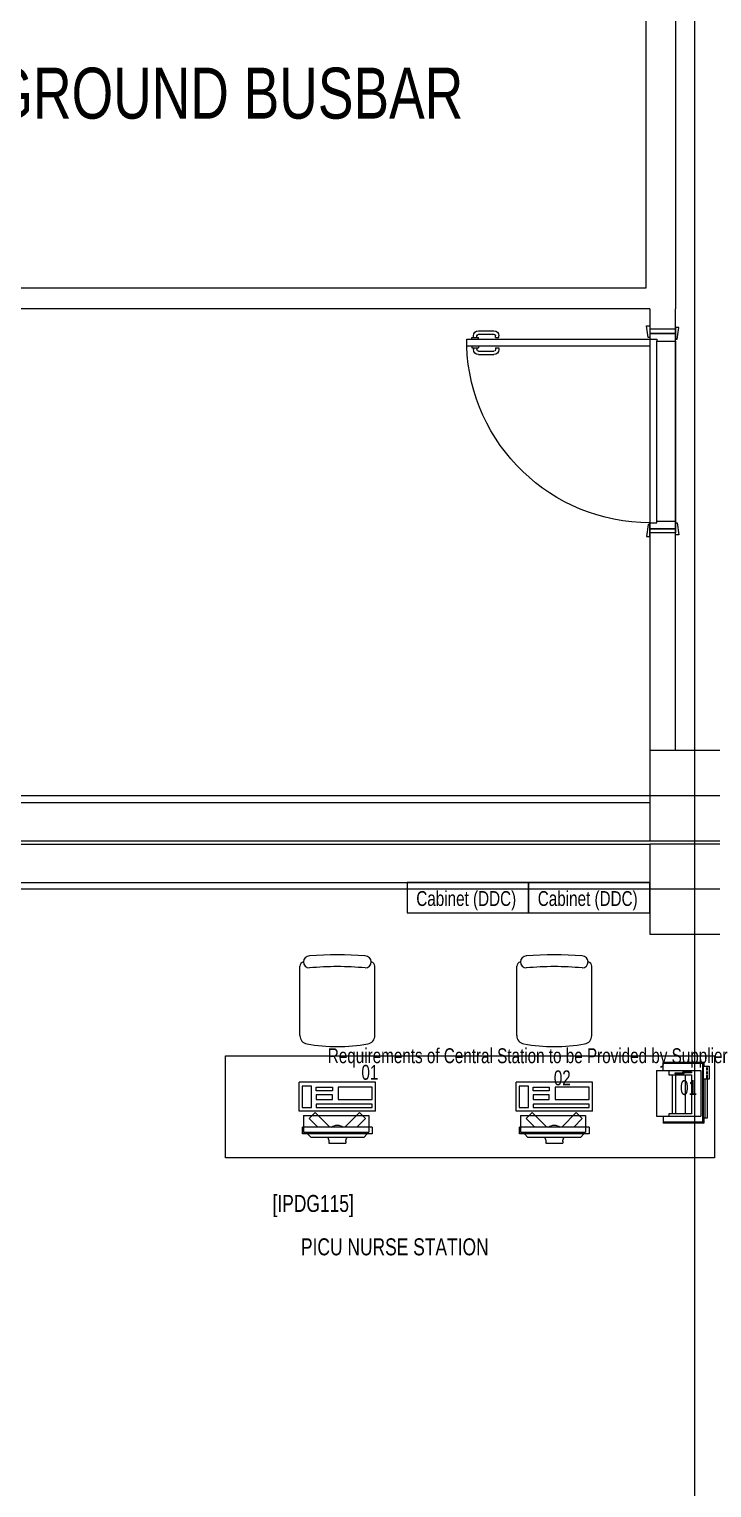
# Model space of a CAD drawing. Header units: metres. Extents: x -18745 to 220762, y -1579758 to -1356048.
# Drawn here: x 103894 to 107912, y -1400610 to -1392028 of the extents above; entities that cross this region are included whole.
import ezdxf
from ezdxf import colors
from ezdxf.entities.mleader import LeaderData, LeaderLine
from ezdxf.math import Vec2, Vec3

# ---------------------------------------------------------------- set-up
doc = ezdxf.new("R2010")
doc.units = ezdxf.units.M
doc.linetypes.add('DASHED2', pattern=[0.375, 0.25, -0.125])
doc.layers.get('0').update_dxf_attribs({"lineweight": 0})
for name, color, linetype, lineweight in [('A-100 - Copy$0$72_EGR_BASE_TEXT', 8, 'Continuous', 0), ('A-100 - Copy$0$car', 8, 'Continuous', 0), ('A-100 - Copy$0$Medical Equipment and Furniture', 8, 'Continuous', 0), ('A-100 - Copy$0$Structure', 8, 'Continuous', 9), ('A-100 - Copy$0$Walls', 8, 'Continuous', 0), ('A-100 - Copy$0$Wooden Joinery', 8, 'Continuous', 0), ('E-GRND', 94, 'DASHED2', 40)]:
    doc.layers.add(name, color=color, linetype=linetype, lineweight=lineweight)
doc.layers.add('A-100 - Copy$0$axes', color=8, linetype='Continuous')
doc.styles.add('A-100 - Copy$0$X3G_ENTITY_257CFD', font='swisscl.ttf', dxfattribs={"height": 200})
doc.styles.add('A-100 - Copy$0$X3G_ENTITY_2587EA', font='swisscl.ttf', dxfattribs={"height": 200})
doc.styles.add('ROMANS', font='romans.shx', dxfattribs={"width": 0.85})

# ---------------------------------------------------------------- blocks, each defined once
blk = doc.blocks.new('A-100 - Copy$0$GF21021-P')
for p, q in [((-0.2207, 0.4756), (-0.2207, 0.0675)), ((0.2205, 0.4756), (0.2205, 0.0675))]:
    blk.add_line(p, q)
for centre, radius, start, end in [((-0.1707, 0.4756), 0.05, 99.63288, 180), ((-0.0001, -0.5295), 1.0695, 80.36712, 99.63288), ((0.1705, 0.4756), 0.05, 0, 80.36712), ((-0.1957, 0.0675), 0.025, 180, 261.47208), ((-0.1643, 0.0425), 0.0351, 90, 270), ((0, 1.8467), 1.7767, 264.69456, 275.30527), ((0, 1.8314), 1.8314, 264.85322, 275.14698), ((0.1641, 0.0425), 0.0351, 270, 90), ((0.1955, 0.0675), 0.025, 278.52792, 0)]:
    blk.add_arc(centre, radius, start, end)
blk = doc.blocks.new('A-100 - Copy$0$ITCWLS1-P')
for p, q in [((-0.2651, 0.43, 0), (-0.3051, 0.43, 0)), ((-0.3051, 0.43, 0), (-0.3051, 0.02, 0)), ((-0.2651, 0.43, 0), (-0.2651, 0.02, 0)), ((-0.17, 0.45), (-0.17, 0)), ((-0.17, 0.45), (0, 0.45)), ((-0.1496, 0.4305), (-0.1291, 0.4305)), ((-0.1291, 0.4305), (-0.1291, 0.4089)), ((0, 0.45), (0, 0)), ((-0.3251, 0.38, 0), (-0.3051, 0.4, 0)), ((-0.3251, 0.38, 0), (-0.3251, 0.07, 0)), ((-0.197, 0.4094), (-0.295, 0.4094)), ((-0.295, 0.0264), (-0.295, 0.4094)), ((-0.197, 0.0264), (-0.197, 0.4094)), ((-0.3503, 0.275), (-0.3596, 0.275)), ((-0.3596, 0.175), (-0.3596, 0.275)), ((-0.3503, 0.175), (-0.3596, 0.175)), ((-0.3251, 0.07, 0), (-0.3051, 0.05, 0)), ((-0.3051, 0.02, 0), (-0.2651, 0.02, 0)), ((-0.197, 0.0264), (-0.295, 0.0264)), ((-0.17, 0), (0, 0))]:
    blk.add_line(p, q)
at = {"extrusion": (2.48281e-10, 3.18408e-10, -1)}
for p, q in [((-0.2651, 0.3395), (-0.2144, 0.3902)), ((-0.2651, 0.2688), (-0.1791, 0.3548)), ((-0.1791, 0.3548), (-0.2144, 0.3902))]:
    blk.add_line(p, q, dxfattribs=at)
at = {"extrusion": (2.48281e-10, -3.18408e-10, -1)}
for p, q in [((-0.2651, 0.1812), (-0.1791, 0.0952)), ((-0.2651, 0.1105), (-0.2144, 0.0598)), ((-0.1791, 0.0952), (-0.2144, 0.0598))]:
    blk.add_line(p, q, dxfattribs=at)
for points in [[(-0.1291, 0.4089), (-0.1291, 0.1), (-0.1496, 0.1), (-0.1496, 0.4305)], [(-0.1496, 0.1), (-0.1496, 0.1), (-0.1496, 0.1), (-0.1496, 0.1), (-0.1496, 0.1), (-0.1496, 0.1), (-0.1496, 0.1), (-0.1496, 0.1), (-0.1496, 0.1)], [(-0.1496, 0.1), (-0.1496, 0.1), (-0.1496, 0.1), (-0.1496, 0.1), (-0.1496, 0.1), (-0.1496, 0.1), (-0.1496, 0.1), (-0.1496, 0.1), (-0.1496, 0.1), (-0.1496, 0.1), (-0.1496, 0.1), (-0.1496, 0.1), (-0.1496, 0.1), (-0.1496, 0.1), (-0.1496, 0.1), (-0.1496, 0.1), (-0.1496, 0.1), (-0.1496, 0.1)], [(-0.1496, 0.1), (-0.1496, 0.1), (-0.1496, 0.1), (-0.1496, 0.1), (-0.1496, 0.1), (-0.1496, 0.1), (-0.1496, 0.1), (-0.1496, 0.1), (-0.1496, 0.1), (-0.1496, 0.1)], [(-0.1496, 0.1), (-0.1496, 0.1), (-0.1496, 0.1), (-0.1496, 0.1), (-0.1496, 0.1), (-0.1496, 0.1), (-0.1496, 0.1)], [(-0.1496, 0.1), (-0.1496, 0.1), (-0.1496, 0.1), (-0.1496, 0.1), (-0.1496, 0.1), (-0.1496, 0.1), (-0.1496, 0.1), (-0.1496, 0.1), (-0.1496, 0.1), (-0.1496, 0.1)], [(-0.1496, 0.1), (-0.1496, 0.1), (-0.1496, 0.1), (-0.1496, 0.1), (-0.1496, 0.1), (-0.1496, 0.1), (-0.1496, 0.1), (-0.1496, 0.1), (-0.1496, 0.1), (-0.1496, 0.1), (-0.1496, 0.1), (-0.1496, 0.1), (-0.1496, 0.1), (-0.1496, 0.1), (-0.1496, 0.1)], [(-0.1496, 0.1), (-0.1496, 0.1), (-0.1496, 0.1), (-0.1496, 0.1), (-0.1496, 0.1), (-0.1496, 0.1), (-0.1496, 0.1), (-0.1496, 0.1), (-0.1496, 0.1), (-0.1496, 0.1)], [(-0.1496, 0.1), (-0.1496, 0.1), (-0.1496, 0.1), (-0.1496, 0.1), (-0.1496, 0.1), (-0.1496, 0.1), (-0.1496, 0.1), (-0.1496, 0.1), (-0.1496, 0.1), (-0.1496, 0.1)], [(-0.1496, 0.1), (-0.1496, 0.1), (-0.1496, 0.1), (-0.1496, 0.1), (-0.1496, 0.1), (-0.1496, 0.1), (-0.1496, 0.1), (-0.1496, 0.1), (-0.1496, 0.1), (-0.1496, 0.1), (-0.1496, 0.1), (-0.1496, 0.1), (-0.1496, 0.1), (-0.1496, 0.1), (-0.1496, 0.1), (-0.1496, 0.1), (-0.1496, 0.1), (-0.1496, 0.1), (-0.1496, 0.1), (-0.1496, 0.1), (-0.1496, 0.1), (-0.1496, 0.1), (-0.1496, 0.1), (-0.1496, 0.1), (-0.1496, 0.1), (-0.1496, 0.1), (-0.1496, 0.1), (-0.1496, 0.1), (-0.1496, 0.1), (-0.1496, 0.1), (-0.1496, 0.1), (-0.1496, 0.1), (-0.1496, 0.1), (-0.1496, 0.1), (-0.1496, 0.1), (-0.1496, 0.1), (-0.1496, 0.1), (-0.1496, 0.1), (-0.1496, 0.1), (-0.1496, 0.1), (-0.1496, 0.1), (-0.1496, 0.1), (-0.1496, 0.1), (-0.1496, 0.1), (-0.1496, 0.1), (-0.1496, 0.1), (-0.1496, 0.1), (-0.1496, 0.1), (-0.1496, 0.1), (-0.1496, 0.1), (-0.1496, 0.1), (-0.1496, 0.1), (-0.1496, 0.1), (-0.1496, 0.1)], [(-0.1496, 0.1), (-0.1496, 0.1), (-0.1496, 0.1), (-0.1496, 0.1), (-0.1496, 0.1), (-0.1496, 0.1), (-0.1496, 0.1), (-0.1496, 0.1), (-0.1496, 0.1), (-0.1496, 0.1), (-0.1496, 0.1), (-0.1496, 0.1), (-0.1496, 0.1), (-0.1496, 0.1), (-0.1496, 0.1), (-0.1496, 0.1), (-0.1496, 0.1), (-0.1496, 0.1), (-0.1496, 0.1), (-0.1496, 0.1), (-0.1496, 0.1), (-0.1496, 0.1), (-0.1496, 0.1), (-0.1496, 0.1), (-0.1496, 0.1), (-0.1496, 0.1), (-0.1496, 0.1), (-0.1496, 0.1), (-0.1496, 0.1), (-0.1496, 0.1), (-0.1496, 0.1), (-0.1496, 0.1), (-0.1496, 0.1), (-0.1496, 0.1), (-0.1496, 0.1), (-0.1496, 0.1), (-0.1496, 0.1), (-0.1496, 0.1), (-0.1496, 0.1), (-0.1496, 0.1), (-0.1496, 0.1), (-0.1496, 0.1), (-0.1496, 0.1), (-0.1496, 0.1), (-0.1496, 0.1), (-0.1496, 0.1), (-0.1496, 0.1), (-0.1496, 0.1), (-0.1496, 0.1), (-0.1496, 0.1), (-0.1496, 0.1), (-0.1496, 0.1), (-0.1496, 0.1), (-0.1496, 0.1), (-0.1496, 0.1), (-0.1496, 0.1), (-0.1496, 0.1), (-0.1496, 0.1), (-0.1496, 0.1), (-0.1496, 0.1), (-0.1496, 0.1), (-0.1496, 0.1), (-0.1496, 0.1), (-0.1496, 0.1), (-0.1496, 0.1), (-0.1496, 0.1), (-0.1496, 0.1), (-0.1496, 0.1), (-0.1496, 0.1), (-0.1496, 0.1), (-0.1496, 0.1), (-0.1496, 0.1), (-0.1496, 0.1), (-0.1496, 0.1), (-0.1496, 0.1), (-0.1496, 0.1), (-0.1496, 0.1), (-0.1496, 0.1), (-0.1496, 0.1), (-0.1496, 0.1), (-0.1496, 0.1), (-0.1496, 0.1), (-0.1496, 0.1), (-0.1496, 0.1), (-0.1496, 0.1), (-0.1496, 0.1), (-0.1496, 0.1), (-0.1496, 0.1), (-0.1496, 0.1)], [(-0.1496, 0.1), (-0.1496, 0.1), (-0.1496, 0.1), (-0.1496, 0.1), (-0.1496, 0.1), (-0.1496, 0.1), (-0.1496, 0.1), (-0.1496, 0.1), (-0.1496, 0.1), (-0.1496, 0.1), (-0.1496, 0.1), (-0.1496, 0.1)], [(-0.1496, 0.1), (-0.1496, 0.1), (-0.1496, 0.1), (-0.1496, 0.1), (-0.1496, 0.1), (-0.1496, 0.1), (-0.1496, 0.1)], [(-0.1496, 0.1), (-0.1496, 0.1), (-0.1496, 0.1), (-0.1496, 0.1), (-0.1496, 0.1), (-0.1496, 0.1), (-0.1496, 0.1), (-0.1496, 0.1), (-0.1496, 0.1), (-0.1496, 0.1), (-0.1496, 0.1), (-0.1496, 0.1), (-0.1496, 0.1), (-0.1496, 0.1), (-0.1496, 0.1), (-0.1496, 0.1), (-0.1496, 0.1)], [(-0.1496, 0.1), (-0.1496, 0.1), (-0.1496, 0.1), (-0.1496, 0.1), (-0.1496, 0.1), (-0.1496, 0.1), (-0.1496, 0.1), (-0.1496, 0.1), (-0.1496, 0.1), (-0.1496, 0.1), (-0.1496, 0.1), (-0.1496, 0.1), (-0.1496, 0.1), (-0.1496, 0.1), (-0.1496, 0.1), (-0.1496, 0.1), (-0.1496, 0.1), (-0.1496, 0.1), (-0.1496, 0.1), (-0.1496, 0.1), (-0.1496, 0.1), (-0.1496, 0.1), (-0.1496, 0.1), (-0.1496, 0.1), (-0.1496, 0.1), (-0.1496, 0.1), (-0.1496, 0.1), (-0.1496, 0.1), (-0.1496, 0.1), (-0.1496, 0.1), (-0.1496, 0.1), (-0.1496, 0.1), (-0.1496, 0.1), (-0.1496, 0.1), (-0.1496, 0.1), (-0.1496, 0.1), (-0.1496, 0.1), (-0.1496, 0.1), (-0.1496, 0.1), (-0.1496, 0.1), (-0.1496, 0.1), (-0.1496, 0.1), (-0.1496, 0.1), (-0.1496, 0.1), (-0.1496, 0.1), (-0.1496, 0.1), (-0.1496, 0.1), (-0.1496, 0.1), (-0.1496, 0.1), (-0.1496, 0.1), (-0.1496, 0.1), (-0.1496, 0.1), (-0.1496, 0.1), (-0.1496, 0.1), (-0.1496, 0.1), (-0.1496, 0.1), (-0.1496, 0.1), (-0.1496, 0.1), (-0.1496, 0.1), (-0.1496, 0.1), (-0.1496, 0.1), (-0.1496, 0.1), (-0.1496, 0.1), (-0.1496, 0.1), (-0.1496, 0.1), (-0.1496, 0.1), (-0.1496, 0.1), (-0.1496, 0.1), (-0.1496, 0.1), (-0.1496, 0.1), (-0.1496, 0.1), (-0.1496, 0.1), (-0.1496, 0.1), (-0.1496, 0.1), (-0.1496, 0.1), (-0.1496, 0.1), (-0.1496, 0.1), (-0.1496, 0.1), (-0.1496, 0.1), (-0.1496, 0.1), (-0.1496, 0.1), (-0.1496, 0.1), (-0.1496, 0.1), (-0.1496, 0.1), (-0.1496, 0.1), (-0.1496, 0.1), (-0.1496, 0.1), (-0.1496, 0.1), (-0.1496, 0.1), (-0.1496, 0.1), (-0.1496, 0.1), (-0.1496, 0.1), (-0.1496, 0.1), (-0.1496, 0.1), (-0.1496, 0.1), (-0.1496, 0.1), (-0.1496, 0.1), (-0.1496, 0.1), (-0.1496, 0.1), (-0.1496, 0.1), (-0.1496, 0.1), (-0.1496, 0.1), (-0.1496, 0.1), (-0.1496, 0.1), (-0.1496, 0.1), (-0.1496, 0.1), (-0.1496, 0.1), (-0.1496, 0.1), (-0.1496, 0.1), (-0.1496, 0.1), (-0.1496, 0.1)], [(-0.1496, 0.1), (-0.1496, 0.1), (-0.1496, 0.1), (-0.1496, 0.1), (-0.1496, 0.1), (-0.1496, 0.1), (-0.1496, 0.1), (-0.1496, 0.1)]]:
    blk.add_lwpolyline(points)
for points in [[(-0.1019, 0.4305), (-0.0304, 0.4305), (-0.0304, 0.2294), (-0.1019, 0.2294)], [(-0.1019, 0.1954), (-0.0747, 0.1954), (-0.0747, 0.1), (-0.1019, 0.1)], [(-0.0304, 0.1954), (-0.0508, 0.1954), (-0.0508, 0.1), (-0.0304, 0.1)], [(-0.1496, 0.1), (-0.1496, 0.1), (-0.1496, 0.1), (-0.1496, 0.1), (-0.1496, 0.1), (-0.1496, 0.1), (-0.1496, 0.1), (-0.1496, 0.1), (-0.1496, 0.1), (-0.1496, 0.1), (-0.1496, 0.1), (-0.1496, 0.1), (-0.1496, 0.1), (-0.1496, 0.1), (-0.1496, 0.1), (-0.1496, 0.1), (-0.1496, 0.1), (-0.1496, 0.1), (-0.1496, 0.1), (-0.1496, 0.1), (-0.1496, 0.1), (-0.1496, 0.1), (-0.1496, 0.1), (-0.1496, 0.1), (-0.1496, 0.1), (-0.1496, 0.1), (-0.1496, 0.1), (-0.1496, 0.1), (-0.1496, 0.1), (-0.1496, 0.1), (-0.1496, 0.1), (-0.1496, 0.1), (-0.1496, 0.1), (-0.1496, 0.1), (-0.1496, 0.1), (-0.1496, 0.1), (-0.1496, 0.1), (-0.1496, 0.1), (-0.1496, 0.1), (-0.1496, 0.1), (-0.1496, 0.1), (-0.1496, 0.1), (-0.1496, 0.1), (-0.1496, 0.1), (-0.1496, 0.1), (-0.1496, 0.1), (-0.1496, 0.1), (-0.1496, 0.1), (-0.1496, 0.1), (-0.1496, 0.1), (-0.1496, 0.1), (-0.1496, 0.1), (-0.1496, 0.1), (-0.1496, 0.1), (-0.1496, 0.1), (-0.1496, 0.1), (-0.1496, 0.1), (-0.1496, 0.1), (-0.1496, 0.1), (-0.1496, 0.1), (-0.1496, 0.1), (-0.1496, 0.1), (-0.1496, 0.1), (-0.1496, 0.1), (-0.1496, 0.1), (-0.1496, 0.1), (-0.1496, 0.1), (-0.1496, 0.1), (-0.1496, 0.1), (-0.1496, 0.1), (-0.1496, 0.1), (-0.1496, 0.1), (-0.1496, 0.1), (-0.1496, 0.1), (-0.1496, 0.1), (-0.1496, 0.1), (-0.1496, 0.1), (-0.1496, 0.1), (-0.1496, 0.1), (-0.1496, 0.1), (-0.1496, 0.1), (-0.1496, 0.1), (-0.1496, 0.1), (-0.1496, 0.1), (-0.1496, 0.1), (-0.1496, 0.1), (-0.1496, 0.1), (-0.1496, 0.1), (-0.1496, 0.1), (-0.1496, 0.1), (-0.1496, 0.1), (-0.1496, 0.1), (-0.1496, 0.1), (-0.1496, 0.1), (-0.1496, 0.1), (-0.1496, 0.1), (-0.1496, 0.1), (-0.1496, 0.1), (-0.1496, 0.1), (-0.1496, 0.1), (-0.1496, 0.1), (-0.1496, 0.1), (-0.1496, 0.1), (-0.1496, 0.1), (-0.1496, 0.1), (-0.1496, 0.1), (-0.1496, 0.1), (-0.1496, 0.1), (-0.1496, 0.1), (-0.1496, 0.1), (-0.1496, 0.1), (-0.1496, 0.1), (-0.1496, 0.1), (-0.1496, 0.1), (-0.1496, 0.1), (-0.1496, 0.1), (-0.1496, 0.1), (-0.1496, 0.1), (-0.1496, 0.1), (-0.1496, 0.1), (-0.1496, 0.1), (-0.1496, 0.1), (-0.1496, 0.1), (-0.1496, 0.1), (-0.1496, 0.1), (-0.1496, 0.1), (-0.1496, 0.1), (-0.1496, 0.1), (-0.1496, 0.1), (-0.1496, 0.1), (-0.1496, 0.1), (-0.1496, 0.1), (-0.1496, 0.1), (-0.1496, 0.1), (-0.1496, 0.1), (-0.1496, 0.1), (-0.1496, 0.1), (-0.1496, 0.1), (-0.1496, 0.1), (-0.1496, 0.1), (-0.1496, 0.1), (-0.1496, 0.1), (-0.1496, 0.1), (-0.1496, 0.1), (-0.1496, 0.1), (-0.1496, 0.1), (-0.1496, 0.1), (-0.1496, 0.1), (-0.1496, 0.1), (-0.1496, 0.1), (-0.1496, 0.1), (-0.1496, 0.1), (-0.1496, 0.1), (-0.1496, 0.1), (-0.1496, 0.1), (-0.1496, 0.1), (-0.1496, 0.1), (-0.1496, 0.1), (-0.1496, 0.1), (-0.1496, 0.1), (-0.1496, 0.1), (-0.1496, 0.1), (-0.1496, 0.1), (-0.1496, 0.1), (-0.1496, 0.1), (-0.1496, 0.1), (-0.1496, 0.1), (-0.1496, 0.1), (-0.1496, 0.1), (-0.1496, 0.1), (-0.1496, 0.1), (-0.1496, 0.1), (-0.1496, 0.1), (-0.1496, 0.1), (-0.1496, 0.1), (-0.1496, 0.1), (-0.1496, 0.1), (-0.1496, 0.1), (-0.1496, 0.1), (-0.1496, 0.1), (-0.1496, 0.1), (-0.1496, 0.1), (-0.1496, 0.1), (-0.1496, 0.1), (-0.1496, 0.1), (-0.1496, 0.1), (-0.1496, 0.1), (-0.1496, 0.1), (-0.1496, 0.1), (-0.1496, 0.1), (-0.1496, 0.1), (-0.1496, 0.1), (-0.1496, 0.1), (-0.1496, 0.1), (-0.1496, 0.1), (-0.1496, 0.1), (-0.1496, 0.1), (-0.1496, 0.1), (-0.1496, 0.1), (-0.1496, 0.1), (-0.1496, 0.1), (-0.1496, 0.1), (-0.1496, 0.1), (-0.1496, 0.1), (-0.1496, 0.1), (-0.1496, 0.1), (-0.1496, 0.1), (-0.1496, 0.1), (-0.1496, 0.1), (-0.1496, 0.1), (-0.1496, 0.1), (-0.1496, 0.1), (-0.1496, 0.1), (-0.1496, 0.1), (-0.1496, 0.1), (-0.1496, 0.1), (-0.1496, 0.1), (-0.1496, 0.1), (-0.1496, 0.1), (-0.1496, 0.1), (-0.1496, 0.1), (-0.1496, 0.1), (-0.1496, 0.1), (-0.1496, 0.1), (-0.1496, 0.1), (-0.1496, 0.1), (-0.1496, 0.1), (-0.1496, 0.1), (-0.1496, 0.1), (-0.1496, 0.1), (-0.1496, 0.1), (-0.1496, 0.1), (-0.1496, 0.1), (-0.1496, 0.1), (-0.1496, 0.1), (-0.1496, 0.1), (-0.1496, 0.1), (-0.1496, 0.1), (-0.1496, 0.1), (-0.1496, 0.1), (-0.1496, 0.1), (-0.1496, 0.1), (-0.1496, 0.1), (-0.1496, 0.1), (-0.1496, 0.1), (-0.1496, 0.1), (-0.1496, 0.1), (-0.1496, 0.1), (-0.1496, 0.1), (-0.1496, 0.1), (-0.1496, 0.1), (-0.1496, 0.1), (-0.1496, 0.1), (-0.1496, 0.1), (-0.1496, 0.1), (-0.1496, 0.1), (-0.1496, 0.1), (-0.1496, 0.1), (-0.1496, 0.1), (-0.1496, 0.1), (-0.1496, 0.1), (-0.1496, 0.1), (-0.1496, 0.1), (-0.1496, 0.1), (-0.1496, 0.1), (-0.1496, 0.1), (-0.1496, 0.1), (-0.1496, 0.1), (-0.1496, 0.1), (-0.1496, 0.1), (-0.1496, 0.1), (-0.1496, 0.1), (-0.1496, 0.1), (-0.1496, 0.1), (-0.1496, 0.1), (-0.1496, 0.1), (-0.1496, 0.1)], [(-0.1496, 0.1), (-0.1496, 0.1), (-0.1496, 0.1), (-0.1496, 0.1), (-0.1496, 0.1), (-0.1496, 0.1), (-0.1496, 0.1), (-0.1496, 0.1), (-0.1496, 0.1), (-0.1496, 0.1), (-0.1496, 0.1), (-0.1496, 0.1), (-0.1496, 0.1), (-0.1496, 0.1), (-0.1496, 0.1), (-0.1496, 0.1), (-0.1496, 0.1), (-0.1496, 0.1), (-0.1496, 0.1), (-0.1496, 0.1), (-0.1496, 0.1), (-0.1496, 0.1), (-0.1496, 0.1), (-0.1496, 0.1), (-0.1496, 0.1), (-0.1496, 0.1), (-0.1496, 0.1), (-0.1496, 0.1), (-0.1496, 0.1), (-0.1496, 0.1), (-0.1496, 0.1), (-0.1496, 0.1), (-0.1496, 0.1), (-0.1496, 0.1), (-0.1496, 0.1), (-0.1496, 0.1), (-0.1496, 0.1), (-0.1496, 0.1), (-0.1496, 0.1), (-0.1496, 0.1), (-0.1496, 0.1), (-0.1496, 0.1), (-0.1496, 0.1), (-0.1496, 0.1), (-0.1496, 0.1), (-0.1496, 0.1), (-0.1496, 0.1), (-0.1496, 0.1), (-0.1496, 0.1), (-0.1496, 0.1), (-0.1496, 0.1), (-0.1496, 0.1), (-0.1496, 0.1), (-0.1496, 0.1), (-0.1496, 0.1), (-0.1496, 0.1), (-0.1496, 0.1), (-0.1496, 0.1), (-0.1496, 0.1), (-0.1496, 0.1), (-0.1496, 0.1), (-0.1496, 0.1), (-0.1496, 0.1), (-0.1496, 0.1), (-0.1496, 0.1), (-0.1496, 0.1), (-0.1496, 0.1), (-0.1496, 0.1), (-0.1496, 0.1), (-0.1496, 0.1), (-0.1496, 0.1), (-0.1496, 0.1), (-0.1496, 0.1), (-0.1496, 0.1), (-0.1496, 0.1), (-0.1496, 0.1), (-0.1496, 0.1), (-0.1496, 0.1), (-0.1496, 0.1), (-0.1496, 0.1), (-0.1496, 0.1), (-0.1496, 0.1), (-0.1496, 0.1), (-0.1496, 0.1), (-0.1496, 0.1), (-0.1496, 0.1), (-0.1496, 0.1), (-0.1496, 0.1), (-0.1496, 0.1), (-0.1496, 0.1), (-0.1496, 0.1), (-0.1496, 0.1), (-0.1496, 0.1), (-0.1496, 0.1), (-0.1496, 0.1), (-0.1496, 0.1), (-0.1496, 0.1), (-0.1496, 0.1), (-0.1496, 0.1), (-0.1496, 0.1), (-0.1496, 0.1), (-0.1496, 0.1), (-0.1496, 0.1), (-0.1496, 0.1), (-0.1496, 0.1), (-0.1496, 0.1), (-0.1496, 0.1), (-0.1496, 0.1), (-0.1496, 0.1), (-0.1496, 0.1), (-0.1496, 0.1), (-0.1496, 0.1), (-0.1496, 0.1), (-0.1496, 0.1), (-0.1496, 0.1), (-0.1496, 0.1), (-0.1496, 0.1), (-0.1496, 0.1), (-0.1496, 0.1), (-0.1496, 0.1), (-0.1496, 0.1), (-0.1496, 0.1), (-0.1496, 0.1), (-0.1496, 0.1), (-0.1496, 0.1), (-0.1496, 0.1), (-0.1496, 0.1), (-0.1496, 0.1), (-0.1496, 0.1), (-0.1496, 0.1), (-0.1496, 0.1), (-0.1496, 0.1), (-0.1496, 0.1), (-0.1496, 0.1), (-0.1496, 0.1), (-0.1496, 0.1), (-0.1496, 0.1), (-0.1496, 0.1), (-0.1496, 0.1), (-0.1496, 0.1), (-0.1496, 0.1), (-0.1496, 0.1), (-0.1496, 0.1), (-0.1496, 0.1), (-0.1496, 0.1), (-0.1496, 0.1), (-0.1496, 0.1), (-0.1496, 0.1), (-0.1496, 0.1), (-0.1496, 0.1), (-0.1496, 0.1), (-0.1496, 0.1), (-0.1496, 0.1), (-0.1496, 0.1), (-0.1496, 0.1), (-0.1496, 0.1), (-0.1496, 0.1), (-0.1496, 0.1), (-0.1496, 0.1), (-0.1496, 0.1), (-0.1496, 0.1), (-0.1496, 0.1), (-0.1496, 0.1), (-0.1496, 0.1), (-0.1496, 0.1), (-0.1496, 0.1), (-0.1496, 0.1), (-0.1496, 0.1), (-0.1496, 0.1), (-0.1496, 0.1), (-0.1496, 0.1), (-0.1496, 0.1), (-0.1496, 0.1), (-0.1496, 0.1), (-0.1496, 0.1), (-0.1496, 0.1), (-0.1496, 0.1), (-0.1496, 0.1), (-0.1496, 0.1), (-0.1496, 0.1), (-0.1496, 0.1), (-0.1496, 0.1), (-0.1496, 0.1), (-0.1496, 0.1), (-0.1496, 0.1), (-0.1496, 0.1), (-0.1496, 0.1), (-0.1496, 0.1), (-0.1496, 0.1), (-0.1496, 0.1), (-0.1496, 0.1), (-0.1496, 0.1), (-0.1496, 0.1), (-0.1496, 0.1), (-0.1496, 0.1), (-0.1496, 0.1), (-0.1496, 0.1), (-0.1496, 0.1), (-0.1496, 0.1), (-0.1496, 0.1), (-0.1496, 0.1), (-0.1496, 0.1), (-0.1496, 0.1), (-0.1496, 0.1), (-0.1496, 0.1), (-0.1496, 0.1), (-0.1496, 0.1), (-0.1496, 0.1), (-0.1496, 0.1), (-0.1496, 0.1), (-0.1496, 0.1), (-0.1496, 0.1), (-0.1496, 0.1), (-0.1496, 0.1)], [(-0.1496, 0.1), (-0.1496, 0.1), (-0.1496, 0.1), (-0.1496, 0.1), (-0.1496, 0.1), (-0.1496, 0.1), (-0.1496, 0.1), (-0.1496, 0.1), (-0.1496, 0.1), (-0.1496, 0.1), (-0.1496, 0.1), (-0.1496, 0.1), (-0.1496, 0.1), (-0.1496, 0.1), (-0.1496, 0.1), (-0.1496, 0.1), (-0.1496, 0.1), (-0.1496, 0.1), (-0.1496, 0.1), (-0.1496, 0.1), (-0.1496, 0.1), (-0.1496, 0.1), (-0.1496, 0.1), (-0.1496, 0.1), (-0.1496, 0.1), (-0.1496, 0.1), (-0.1496, 0.1), (-0.1496, 0.1), (-0.1496, 0.1), (-0.1496, 0.1), (-0.1496, 0.1), (-0.1496, 0.1), (-0.1496, 0.1), (-0.1496, 0.1), (-0.1496, 0.1), (-0.1496, 0.1), (-0.1496, 0.1), (-0.1496, 0.1), (-0.1496, 0.1), (-0.1496, 0.1), (-0.1496, 0.1), (-0.1496, 0.1), (-0.1496, 0.1), (-0.1496, 0.1), (-0.1496, 0.1), (-0.1496, 0.1), (-0.1496, 0.1), (-0.1496, 0.1), (-0.1496, 0.1), (-0.1496, 0.1), (-0.1496, 0.1), (-0.1496, 0.1), (-0.1496, 0.1), (-0.1496, 0.1), (-0.1496, 0.1), (-0.1496, 0.1), (-0.1496, 0.1), (-0.1496, 0.1), (-0.1496, 0.1), (-0.1496, 0.1), (-0.1496, 0.1), (-0.1496, 0.1), (-0.1496, 0.1), (-0.1496, 0.1), (-0.1496, 0.1), (-0.1496, 0.1), (-0.1496, 0.1), (-0.1496, 0.1), (-0.1496, 0.1), (-0.1496, 0.1), (-0.1496, 0.1), (-0.1496, 0.1), (-0.1496, 0.1), (-0.1496, 0.1), (-0.1496, 0.1), (-0.1496, 0.1), (-0.1496, 0.1), (-0.1496, 0.1), (-0.1496, 0.1), (-0.1496, 0.1), (-0.1496, 0.1), (-0.1496, 0.1), (-0.1496, 0.1), (-0.1496, 0.1), (-0.1496, 0.1), (-0.1496, 0.1), (-0.1496, 0.1), (-0.1496, 0.1), (-0.1496, 0.1), (-0.1496, 0.1), (-0.1496, 0.1), (-0.1496, 0.1), (-0.1496, 0.1), (-0.1496, 0.1), (-0.1496, 0.1), (-0.1496, 0.1), (-0.1496, 0.1), (-0.1496, 0.1), (-0.1496, 0.1), (-0.1496, 0.1), (-0.1496, 0.1), (-0.1496, 0.1), (-0.1496, 0.1), (-0.1496, 0.1), (-0.1496, 0.1), (-0.1496, 0.1), (-0.1496, 0.1), (-0.1496, 0.1), (-0.1496, 0.1), (-0.1496, 0.1), (-0.1496, 0.1), (-0.1496, 0.1), (-0.1496, 0.1), (-0.1496, 0.1), (-0.1496, 0.1), (-0.1496, 0.1), (-0.1496, 0.1), (-0.1496, 0.1), (-0.1496, 0.1), (-0.1496, 0.1), (-0.1496, 0.1), (-0.1496, 0.1), (-0.1496, 0.1), (-0.1496, 0.1), (-0.1496, 0.1), (-0.1496, 0.1), (-0.1496, 0.1), (-0.1496, 0.1), (-0.1496, 0.1), (-0.1496, 0.1), (-0.1496, 0.1), (-0.1496, 0.1), (-0.1496, 0.1), (-0.1496, 0.1), (-0.1496, 0.1), (-0.1496, 0.1), (-0.1496, 0.1), (-0.1496, 0.1), (-0.1496, 0.1), (-0.1496, 0.1), (-0.1496, 0.1), (-0.1496, 0.1), (-0.1496, 0.1), (-0.1496, 0.1), (-0.1496, 0.1), (-0.1496, 0.1), (-0.1496, 0.1), (-0.1496, 0.1), (-0.1496, 0.1), (-0.1496, 0.1), (-0.1496, 0.1), (-0.1496, 0.1), (-0.1496, 0.1), (-0.1496, 0.1), (-0.1496, 0.1), (-0.1496, 0.1), (-0.1496, 0.1), (-0.1496, 0.1), (-0.1496, 0.1), (-0.1496, 0.1), (-0.1496, 0.1), (-0.1496, 0.1), (-0.1496, 0.1), (-0.1496, 0.1), (-0.1496, 0.1), (-0.1496, 0.1), (-0.1496, 0.1), (-0.1496, 0.1), (-0.1496, 0.1), (-0.1496, 0.1), (-0.1496, 0.1), (-0.1496, 0.1), (-0.1496, 0.1), (-0.1496, 0.1), (-0.1496, 0.1), (-0.1496, 0.1), (-0.1496, 0.1), (-0.1496, 0.1), (-0.1496, 0.1), (-0.1496, 0.1), (-0.1496, 0.1), (-0.1496, 0.1), (-0.1496, 0.1), (-0.1496, 0.1), (-0.1496, 0.1), (-0.1496, 0.1), (-0.1496, 0.1), (-0.1496, 0.1), (-0.1496, 0.1), (-0.1496, 0.1), (-0.1496, 0.1), (-0.1496, 0.1), (-0.1496, 0.1), (-0.1496, 0.1), (-0.1496, 0.1), (-0.1496, 0.1), (-0.1496, 0.1), (-0.1496, 0.1), (-0.1496, 0.1), (-0.1496, 0.1), (-0.1496, 0.1), (-0.1496, 0.1), (-0.1496, 0.1), (-0.1496, 0.1), (-0.1496, 0.1), (-0.1496, 0.1), (-0.1496, 0.1), (-0.1496, 0.1), (-0.1496, 0.1), (-0.1496, 0.1), (-0.1496, 0.1), (-0.1496, 0.1), (-0.1496, 0.1), (-0.1496, 0.1), (-0.1496, 0.1), (-0.1496, 0.1), (-0.1496, 0.1), (-0.1496, 0.1), (-0.1496, 0.1)], [(-0.1496, 0.0727), (-0.0236, 0.0727), (-0.0236, 0.0182), (-0.1496, 0.0182)]]:
    blk.add_lwpolyline(points, close=True)
for centre, radius, start, end in [((-0.3503, 0.325), 0.05, 270, 300.30934), ((-0.3089, 0.225), 0.0556, 321.94311, 38.05689), ((-0.3503, 0.125), 0.05, 59.69066, 90)]:
    blk.add_arc(centre, radius, start, end)
blk = doc.blocks.new('A-100 - Copy$0$ITPPLT2C-P')
for p, q in [((0, 0), (0, -0.2262)), ((0.0252, 0), (0, 0)), ((0.0139, 0), (0.0139, -0.2262)), ((0.0252, 0), (0.0139, 0)), ((0.0229, 0.0318), (0.2618, 0.0318)), ((0.0304, 0.0256), (0.0229, 0.0318)), ((0.0229, 0), (0.0229, 0.0318)), ((0.0252, -0.2262), (0.0252, 0)), ((0.0304, -0.3182), (0.0304, 0.0256)), ((0.0304, 0.0256), (0.2618, 0.0256)), ((0.2618, -0.0096), (0.2618, 0.0318)), ((0.0401, -0.2769), (0.0401, -0.0096)), ((0.3, -0.0096), (0.0401, -0.0096)), ((0.0939, -0.2515), (0.0939, -0.0222)), ((0.0939, -0.0222), (0.2274, -0.0222)), ((0.1321, -0.2515), (0.1321, -0.0222)), ((0.1894, -0.2515), (0.1894, -0.0222)), ((0.2082, -0.2515), (0.2082, -0.0222)), ((0.2274, -0.0222), (0.2274, -0.0096)), ((0.3, -0.2769), (0.3, -0.0096)), ((-0.0091, -0.2262), (0.0267, -0.2262)), ((-0.0091, -0.3023), (-0.0091, -0.2262)), ((-0.0087, -0.2262), (0.0236, -0.2262)), ((-0.0087, -0.3023), (-0.0087, -0.2262)), ((0, -0.2262), (0.0252, -0.2262)), ((0.0023, -0.2495), (0.0023, -0.2334)), ((0.0023, -0.2334), (0.0045, -0.2334)), ((0.0045, -0.2495), (0.0023, -0.2495)), ((0.0023, -0.2721), (0.0023, -0.2562)), ((0.0023, -0.2562), (0.0045, -0.2562)), ((0.0045, -0.2334), (0.0045, -0.2495)), ((0.0045, -0.2562), (0.0045, -0.2721)), ((0.0139, -0.2262), (0.0252, -0.2262)), ((0.0236, -0.2262), (0.0236, -0.3023)), ((0.0267, -0.2262), (0.0267, -0.3023)), ((0.2274, -0.2515), (0.0939, -0.2515)), ((0.2274, -0.2769), (0.2274, -0.2515)), ((0.0267, -0.3023), (-0.0091, -0.3023)), ((0.0236, -0.3023), (-0.0087, -0.3023)), ((0.0045, -0.2721), (0.0023, -0.2721)), ((0.0023, -0.295), (0.0023, -0.2793)), ((0.0023, -0.2793), (0.0045, -0.2793)), ((0.0045, -0.295), (0.0023, -0.295)), ((0.0045, -0.2793), (0.0045, -0.295)), ((0.0229, -0.3246), (0.0229, -0.3023)), ((0.0304, -0.3182), (0.0229, -0.3246)), ((0.0229, -0.3246), (0.2618, -0.3246)), ((0.0304, -0.3182), (0.2618, -0.3182)), ((0.3, -0.2769), (0.0401, -0.2769)), ((0.0947, -0.2701), (0.0947, -0.2641)), ((0.0947, -0.2641), (0.1395, -0.2641)), ((0.1457, -0.2701), (0.0947, -0.2701)), ((0.1395, -0.2575), (0.19, -0.2575)), ((0.1395, -0.2641), (0.1395, -0.2575)), ((0.19, -0.2641), (0.1457, -0.2641)), ((0.1457, -0.2641), (0.1457, -0.2701)), ((0.19, -0.2575), (0.19, -0.2641)), ((0.2618, -0.2769), (0.2618, -0.3246))]:
    blk.add_line(p, q)
blk = doc.blocks.new('A-100 - Copy$0$A$C360258D1')
at = {"layer": 'A-100 - Copy$0$car'}
for p, q in [((40, 1129.6), (40, 70)), ((150, 70, -2.4), (150, 1129.6, -4.7))]:
    blk.add_line(p, q, dxfattribs=at)
at = {"layer": 'A-100 - Copy$0$Wooden Joinery'}
for p, q in [((-1048.8, 110, -2.4), (-1008.8, 110, -2.4)), ((-1048.8, 100, -2.4), (-1048.8, 110, -2.4)), ((-1038.8, 110, -2.4), (-1038.8, 120, -2.4)), ((-1018.8, 110, -2.4), (-1018.8, 120, -2.4)), ((-1008.8, 150, -2.4), (-918.8, 150, -2.4)), ((-1008.8, 130, -2.4), (-918.8, 130, -2.4)), ((-1008.8, 100, -2.4), (-1008.8, 110, -2.4)), ((-908.8, 110, -2.4), (-908.8, 120, -2.4)), ((-908.8, 110, -2.4), (-888.8, 110, -2.4)), ((-888.8, 110, -2.4), (-888.8, 120, -2.4)), ((-1048.8, 60, -2.4), (-1048.8, 50, -2.4)), ((-1048.8, 50, -2.4), (-1008.8, 50, -2.4)), ((-1038.8, 50, -2.4), (-1038.8, 40, -2.4)), ((-1018.8, 50, -2.4), (-1018.8, 40, -2.4)), ((-1008.8, 60, -2.4), (-1008.8, 50, -2.4)), ((-1008.8, 30, -2.4), (-918.8, 30, -2.4)), ((-1008.8, 10, -2.4), (-918.8, 10, -2.4)), ((-908.8, 50, -2.4), (-908.8, 40, -2.4)), ((-908.8, 50, -2.4), (-888.8, 50, -2.4)), ((-888.8, 50, -2.4), (-888.8, 40, -2.4))]:
    blk.add_line(p, q, dxfattribs=at)
for points in [[(0, 1149.6), (-10, 1149.6), (-20, 1219.6), (0, 1219.6)], [(150, 1139.6), (160, 1139.6), (170, 1209.6), (150, 1209.6)], [(0, 100), (-1078.8, 100), (-1078.8, 60), (0, 60)], [(0, 50), (-10, 50), (-20, -20), (0, -20)], [(150, 60), (160, 60), (170, -10), (150, -10)]]:
    blk.add_lwpolyline(points, close=True, dxfattribs=at)
for points in [[(0, 1174.6), (150, 1174.6), (150, 1199.6), (0, 1199.6), (0, 1174.6)], [(0, 1174.6), (0, 1139.6), (40, 1139.6), (40, 1129.6), (150, 1129.6), (150, 1174.6), (0, 1174.6)], [(0, 25), (0, 60), (40, 60), (40, 70), (150, 70), (150, 25), (0, 25)], [(0, 25), (150, 25), (150, 0), (0, 0), (0, 25)]]:
    blk.add_lwpolyline(points, dxfattribs=at)
for centre, radius, start, end in [((0, 60), 1079.6, 89.99999, 177.87662), ((-1008.8, 120, -2.4), 30, 90, 180), ((-1008.8, 120, -2.4), 10, 90, 180), ((-918.8, 120, -2.4), 30, 0, 90), ((-918.8, 120, -2.4), 10, 0, 90), ((-1008.8, 40, -2.4), 30, 180, 270), ((-1008.8, 40, -2.4), 10, 180, 270), ((-918.8, 40, -2.4), 10, 270, 0), ((-918.8, 40, -2.4), 30, 270, 0)]:
    blk.add_arc(centre, radius, start, end, dxfattribs=at)
blk = doc.blocks.new('A-100 - Copy')
at = {"layer": 'A-100 - Copy$0$axes'}
for p, q in [((107813.3, -1477297.4, 0), (107813.3, -1366691.8, 0)), ((178940.3, -1396537.7, 0), (95643.4, -1396537.7, 0)), ((178940.3, -1397087.7, 0), (95650.8, -1397087.7, 0))]:
    blk.add_line(p, q, dxfattribs=at)
at = {"layer": 'A-100 - Copy$0$Medical Equipment and Furniture', "elevation": -2.4}
for points in [[(106833.3, -1397047.7), (106118.3, -1397047.7), (106118.3, -1397227.7), (106833.3, -1397227.7), (106833.3, -1397047.7)], [(107548.3, -1397047.7), (106833.3, -1397047.7), (106833.3, -1397227.7), (107548.3, -1397227.7), (107548.3, -1397047.7)]]:
    blk.add_lwpolyline(points, dxfattribs=at)
at = {"layer": 'A-100 - Copy$0$Medical Equipment and Furniture', "elevation": -0.9}
blk.add_lwpolyline([(107928.3, -1398668.1), (105050.3, -1398668.1), (105050.3, -1398068.1), (107928.3, -1398068.1)], close=True, dxfattribs=at)
at = {"layer": 'A-100 - Copy$0$Structure', "elevation": -2.4}
blk.add_lwpolyline([(107548.3, -1396802.7), (108078.3, -1396802.7), (108078.3, -1396272.7), (107548.3, -1396272.7), (107548.3, -1396802.7)], dxfattribs=at)
blk.add_lwpolyline([(107548.3, -1397352.7), (108078.3, -1397352.7), (108078.3, -1396822.7), (107548.3, -1396822.7)], close=True, dxfattribs=at)
at = {"layer": 'A-100 - Copy$0$Walls'}
for p, q in [((107548.3, -1393672.7, 0), (107548.3, -1396272.7, 0)), ((107698.3, -1396272.7, 0), (107698.3, -1393672.7, 0)), ((100575.3, -1396577.7, 0), (107548.3, -1396577.7, -2.4)), ((100575.3, -1396802.7, 0), (107548.3, -1396802.7, -2.4)), ((100575.3, -1396822.7, 0), (107548.3, -1396822.7, -2.4)), ((100880.3, -1397047.7, 0), (107548.3, -1397047.7, -2.4)), ((104470.8, -1397047.7, 2.4), (107538.3, -1397047.7, 2.4))]:
    blk.add_line(p, q, dxfattribs=at)
at = {"layer": 'A-100 - Copy$0$Walls', "elevation": 0}
for points in [[(107523.3, -1391346.5), (107523.3, -1393551.7), (100575.3, -1393551.7), (100575.3, -1389602.7)], [(107698.3, -1391346.5), (107698.3, -1393672.7)], [(107548.3, -1393672.7), (100575.3, -1393672.7)]]:
    blk.add_lwpolyline(points, dxfattribs=at)
at = {"layer": 'A-100 - Copy$0$Medical Equipment and Furniture', "yscale": 1000, "zscale": 1000}
for name, p, xscale, rotation in [('A-100 - Copy$0$GF21021-P', (105708.2, -1397473.5, -0.9), 1000, 180), ('A-100 - Copy$0$GF21021-P', (106984.8, -1397473.5, -0.9), 1000, 180), ('A-100 - Copy$0$ITCWLS1-P', (105483.3, -1398223.1, -0.9), -1000, 269.9999999924613), ('A-100 - Copy$0$ITCWLS1-P', (106759.9, -1398223.1, -0.9), -1000, 269.9999999924613)]:
    blk.add_blockref(name, p, dxfattribs=dict(at, xscale=xscale, rotation=rotation))
at = {"layer": 'A-100 - Copy$0$Medical Equipment and Furniture', "extrusion": (7.77425e-06, -2.55368e-17, -1), "xscale": -1000.000000000002, "yscale": 1000.000000000002, "zscale": 1000, "rotation": 180.0000000001836}
blk.add_blockref('A-100 - Copy$0$ITPPLT2C-P', (-107887.5, -1398432.3, 4.1), dxfattribs=at)
at = {"layer": 'A-100 - Copy$0$Walls', "xscale": -1, "rotation": 180}
blk.add_blockref('A-100 - Copy$0$A$C360258D1', (107548.3, -1393792.5, 0), dxfattribs=at)
at = {"layer": 'A-100 - Copy$0$72_EGR_BASE_TEXT', "char_height": 100, "attachment_point": 2, "style": 'A-100 - Copy$0$X3G_ENTITY_2587EA'}
for s, insert in [('[IPDG115]', (105565.9, -1398886.9)), ('PICU NURSE STATION', (106046.4, -1399142.2))]:
    blk.add_mtext(s, dxfattribs=dict(at, insert=insert))
at = {"layer": 'A-100 - Copy$0$Medical Equipment and Furniture', "attachment_point": 2, "style": 'A-100 - Copy$0$X3G_ENTITY_257CFD'}
for s, insert, char_height in [('Cabinet (DDC)', (106466.8, -1397099.1, -2.4), 87.473), ('Cabinet (DDC)', (107181.8, -1397099.1, -2.4), 87.473), ('01', (105899.8, -1398121.7, -0.9), 87.47), ('02', (107032.2, -1398154.4, -0.9), 87.47), ('01', (107775.4, -1398211.3, -3.3), 87.47)]:
    blk.add_mtext(s, dxfattribs=dict(at, insert=insert, char_height=char_height))
at = {"layer": 'A-100 - Copy$0$Medical Equipment and Furniture', "insert": (106828.4, -1398024, -1.9), "char_height": 87.473, "width": 3260.537, "attachment_point": 2, "style": 'A-100 - Copy$0$X3G_ENTITY_257CFD'}
blk.add_mtext('Requirements of Central Station to be Provided by Supplier', dxfattribs=at)

msp = doc.modelspace()

# ---------------------------------------------------------------- leaders
at = {"layer": 'E-GRND', "linetype": 'ByBlock', "ltscale": 400}
ml = msp.add_multileader_mtext('Standard', dxfattribs=at)
ml.set_content('{\\fArial|b0|i0|c0|p34;\\W0.75;\\C256;LV GROUND BUSBAR}', color=140, style='ROMANS')
ml.set_leader_properties(color=181, lineweight=-1)
ml.build(insert=Vec2(0, 0))
ml.multileader.update_dxf_attribs({"dogleg_length": 319.7, "arrow_head_size": 200})
ctx = ml.context
ctx.base_point, ctx.char_height, ctx.arrow_head_size, ctx.landing_gap_size, ctx.plane_origin, ctx.plane_x_axis, ctx.plane_y_axis = Vec3(103001, -1392406.8, -4.7), 300, 200, 200, Vec3(98641.1, -1386091.5, -4.7), Vec3(1, 0.000063), Vec3(-0.000063, 1)
notes = []
notes.append((ctx, [(1, (1, 1, 0), (102559, -1392406.9, -4.7), (1, 0.000063), 442, [(0, [(101476, -1393431.6, -4.7)], 0, [])])]))
ctx.mtext.insert, ctx.mtext.text_direction, ctx.mtext.rotation, ctx.mtext.width, ctx.mtext.defined_height, ctx.mtext.flow_direction = Vec3(103201, -1392254.3, -4.7), Vec3(1, 0.000063), 0.000063, 5749.077, 1062.8, 5
for ctx, leaders in notes:
    for number, flags, end, landing, length, lines in leaders:
        leader = LeaderData()
        leader.index, (leader.has_last_leader_line, leader.has_dogleg_vector, leader.attachment_direction) = number, flags
        leader.last_leader_point, leader.dogleg_vector, leader.dogleg_length = Vec3(end), Vec3(landing), length
        for number, points, colour, breaks in lines:
            line = LeaderLine()
            line.index, line.vertices, line.color, line.breaks = number, Vec3.list(points), colors.encode_raw_color(colour), breaks
            leader.lines.append(line)
        ctx.leaders.append(leader)

# ---------------------------------------------------------------- next in the draw order: block references
msp.add_blockref('A-100 - Copy', (0, 0))

doc.saveas('drawing.dxf')
